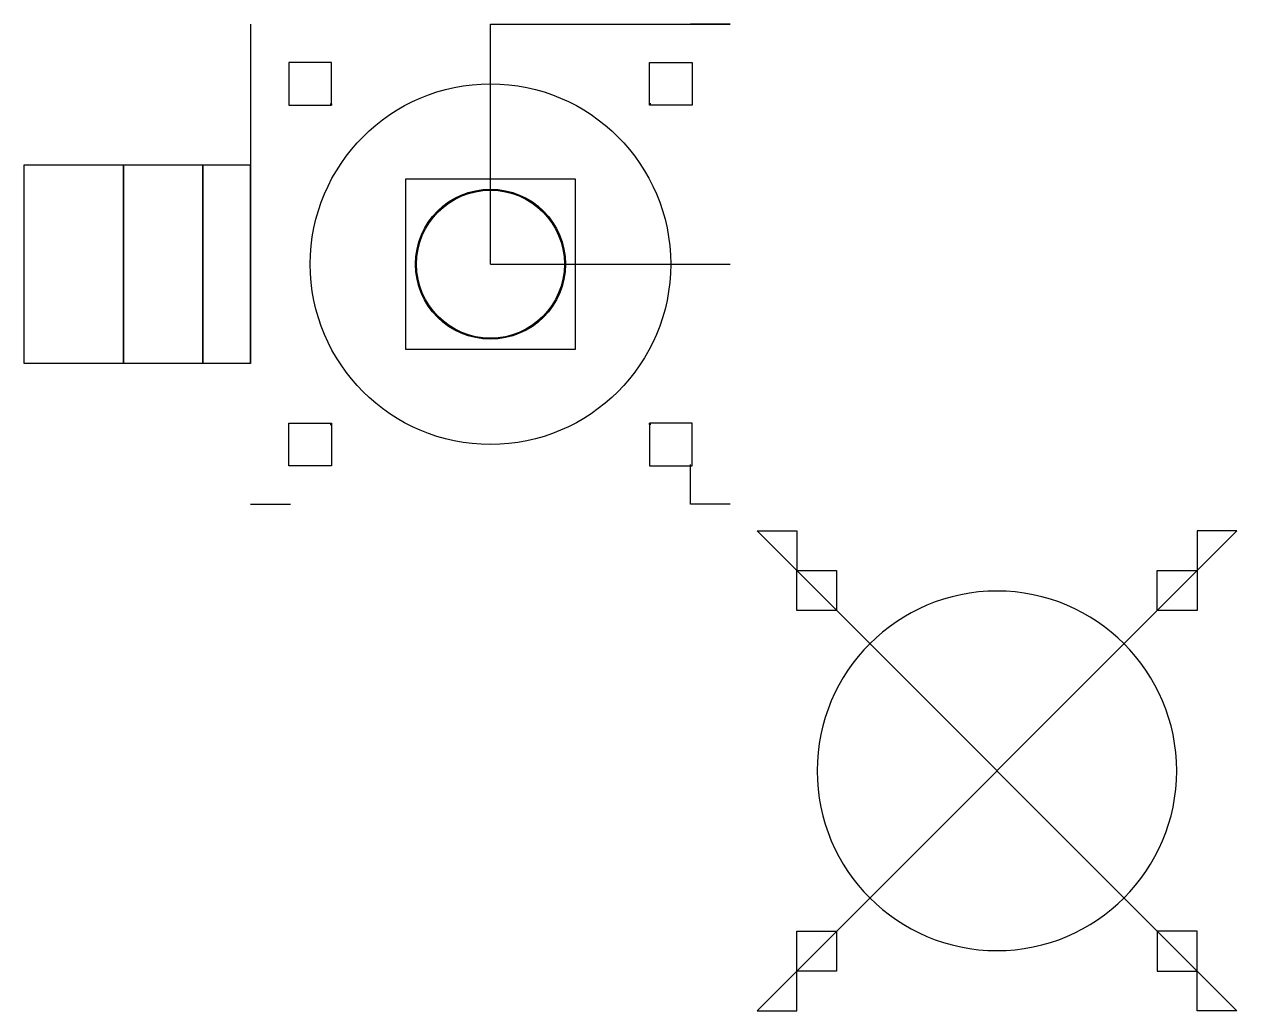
# Model space of a CAD drawing. Header units: millimetres. Extents: x -19.2 to 41.9, y -33.3 to 16.4.
import ezdxf

# ---------------------------------------------------------------- set-up
doc = ezdxf.new("R2010")
doc.units = ezdxf.units.MM
doc.layers.get('0').update_dxf_attribs({"true_color": 0xc2ced6})

msp = doc.modelspace()

# ---------------------------------------------------------------- linework, layer by layer
for p, q in [((-7.8, 16.35), (-7.8, 4.275)), ((4.275, 16.35), (16.35, 16.35)), ((4.275, 4.275), (4.275, 16.35)), ((16.35, 16.35, 3.2), (14.35, 16.35, 3.2)), ((-3.8, 12.35, 3.2), (-3.725, 12.35, 3.2)), ((-3.725, 12.35, 3.2), (-3.725, 12.275, 3.2)), ((12.35, 12.35, 3.2), (12.275, 12.35, 3.2)), ((12.275, 12.35, 3.2), (12.275, 12.275, 3.2)), ((-10.2, 9.275, 3.2), (-10.2, -0.725, 3.2)), ((-7.8, -0.725), (-7.8, 9.275)), ((-7.8, 4.275), (-7.8, -0.725)), ((4.275, 4.275), (16.35, 4.275)), ((-14.2, -0.725, 6.3), (-19.2, -0.725, 6.3)), ((-10.2, -0.725, 3.2), (-14.2, -0.725, 3.2)), ((-7.8, -0.725), (-10.2, -0.725)), ((-3.8, -3.8, 3.2), (-3.725, -3.8, 3.2)), ((-3.725, -3.8, 3.2), (-3.725, -3.725, 3.2)), ((12.275, -3.8, 3.2), (12.275, -3.725, 3.2)), ((12.35, -3.8, 3.2), (12.275, -3.8, 3.2)), ((14.35, -7.8, 3.2), (14.35, -5.8, 3.2)), ((-7.8, -7.8, 3.2), (-5.8, -7.8, 3.2)), ((16.35, -7.8, 3.2), (14.35, -7.8, 3.2)), ((17.7, -9.15, 1.45), (19.7, -9.15, 1.45)), ((17.7, -33.3), (41.85, -9.15)), ((41.85, -33.3), (17.7, -9.15)), ((19.7, -9.15, 1.45), (19.7, -11.15, 1.45)), ((41.85, -9.15, 1.45), (39.85, -9.15, 1.45)), ((39.85, -9.15, 1.45), (39.85, -11.15, 1.45)), ((19.7, -33.3, 1.45), (19.7, -31.3, 1.45)), ((39.85, -33.3, 1.45), (39.85, -31.3, 1.45)), ((17.7, -33.3, 1.45), (19.7, -33.3, 1.45)), ((41.85, -33.3, 1.45), (39.85, -33.3, 1.45))]:
    msp.add_line(p, q)
at = {"extrusion": (-1, 0, 0)}
for p, q in [((-19.2, -0.725, 11.7), (-19.2, 4.275, 11.7)), ((-19.2, -0.725, 8.2), (-19.2, -0.725, 11.7))]:
    msp.add_line(p, q, dxfattribs=at)
at = {"extrusion": (1, 0, 0)}
for p, q in [((-14.2, -0.725, 19.8), (-14.2, 4.275, 19.8)), ((-14.2, -0.725, 9.8), (-14.2, -0.725, 19.8))]:
    msp.add_line(p, q, dxfattribs=at)
at = {"extrusion": (-6.66134e-17, -1, 0)}
msp.add_line((-14.2, -0.725, 6.3), (-14.2, -0.725, 9.8), dxfattribs=at)
for points, elevation in [([(-3.725, 12.275), (-3.725, 14.425), (-5.875, 14.425), (-5.875, 12.275)], 3.2), ([(12.275, 12.275), (12.275, 14.425), (14.425, 14.425), (14.425, 12.275)], 3.2), ([(-19.2, -0.725), (-19.2, 9.275), (-14.2, 9.275), (-14.2, -0.725)], 6.3), ([(-14.2, -0.725), (-14.2, 9.275), (-10.2, 9.275), (-10.2, -0.725)], 3.2), ([(-3.725, -3.725), (-3.725, -5.875), (-5.875, -5.875), (-5.875, -3.725)], 3.2), ([(12.275, -3.725), (12.275, -5.875), (14.425, -5.875), (14.425, -3.725)], 3.2), ([(19.7, -13.15), (19.7, -11.15), (21.7, -11.15), (21.7, -13.15)], 1.45), ([(39.85, -11.15), (39.85, -13.15), (37.85, -13.15), (37.85, -11.15)], 1.45), ([(19.7, -31.3), (19.7, -29.3), (21.7, -29.3), (21.7, -31.3)], 1.45), ([(39.85, -31.3), (39.85, -29.3), (37.85, -29.3), (37.85, -31.3)], 1.45)]:
    msp.add_lwpolyline(points, close=True, dxfattribs=dict(elevation=elevation))
for points in [[(-7.8, 9.275), (-7.8, -0.725), (-10.2, -0.725), (-10.2, 9.275)], [(0, 0), (8.55, 0), (8.55, 8.55), (0, 8.55)]]:
    msp.add_lwpolyline(points, close=True)
for radius in [9.075, 3.775, 3.725]:
    msp.add_circle((4.275, 4.275), radius)
at = {"extrusion": (1, 0, 0)}
for centre, radius in [((4.275, 9.8, -14.2), 2.75), ((4.275, 9.8, -14.2), 1.4), ((4.275, 19.8, -14.2), 1.4)]:
    msp.add_circle(centre, radius, dxfattribs=at)
at = {"extrusion": (0, 0, -1)}
msp.add_circle((-29.775, -21.225), 9.05, dxfattribs=at)

doc.saveas('drawing.dxf')
